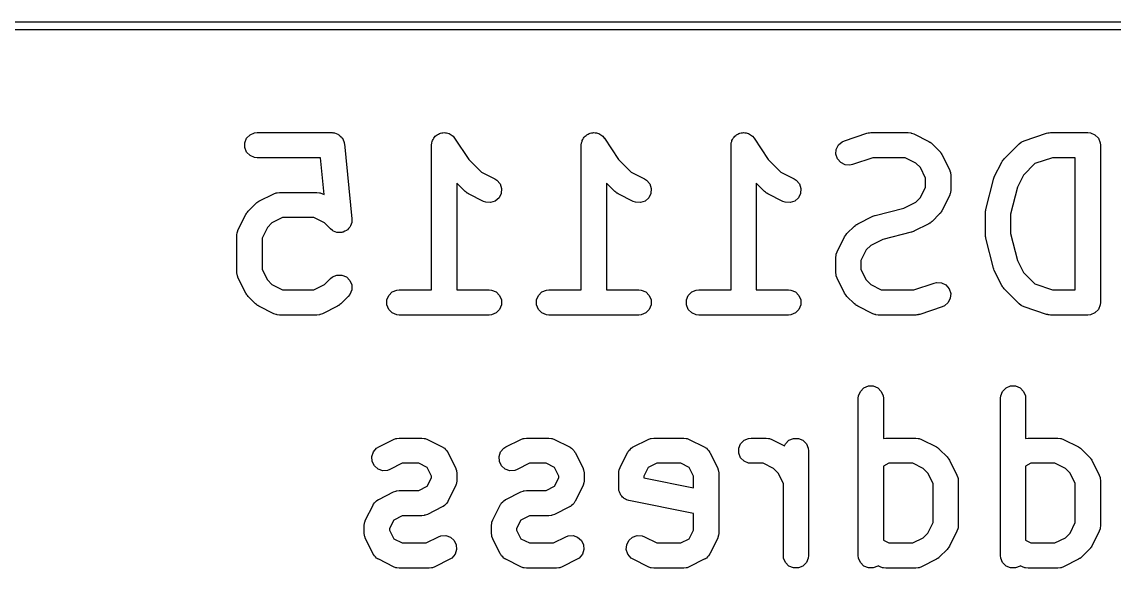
# Model space of a CAD drawing. Extents: x 89 to 178, y -115 to -57.
# Drawn here: x 118.22 to 125.17, y -60.45 to -56.97 of the extents above; entities that cross this region are included whole.
import ezdxf

# ---------------------------------------------------------------- set-up
doc = ezdxf.new("R2010")
doc.units = 0
doc.layers.add('BLACK', color=7, linetype='CONTINUOUS')

msp = doc.modelspace()

# ---------------------------------------------------------------- linework, layer by layer
at = {"layer": 'BLACK', "linetype": 'CONTINUOUS'}
for p, q in [((97.5, -56.975), (169.5, -56.975)), ((169.47582, -57.025), (97.524182, -57.025)), ((119.635321, -57.743748), (119.647266, -57.714909)), ((119.635321, -57.774962), (119.635321, -57.743748)), ((119.647266, -57.714909), (119.669338, -57.692837)), ((119.669338, -57.692837), (119.698177, -57.680892)), ((119.698177, -57.680892), (119.713784, -57.679355)), ((119.713784, -57.679355), (120.189974, -57.679355)), ((120.189974, -57.679355), (120.195743, -57.679923)), ((120.195743, -57.679923), (120.197696, -57.679728)), ((120.197696, -57.679728), (120.199602, -57.680303)), ((120.199602, -57.680303), (120.205581, -57.680892)), ((120.205581, -57.680892), (120.216384, -57.685366)), ((120.216384, -57.685366), (120.227581, -57.688745)), ((120.227581, -57.688745), (120.230698, -57.691295)), ((120.230698, -57.691295), (120.23442, -57.692837)), ((120.23442, -57.692837), (120.24269, -57.701107)), ((120.24269, -57.701107), (120.251739, -57.708511)), ((120.251739, -57.708511), (120.253642, -57.712059)), ((120.253642, -57.712059), (120.256492, -57.714909)), ((120.256492, -57.714909), (120.260967, -57.725713)), ((120.260967, -57.725713), (120.266495, -57.736018)), ((120.266495, -57.736018), (120.267676, -57.741911)), ((120.267676, -57.741911), (120.268437, -57.743748)), ((120.268437, -57.743748), (120.268437, -57.745707)), ((120.268437, -57.745707), (120.269577, -57.751395)), ((120.824277, -57.759179), (120.825797, -57.743748)), ((120.825797, -57.743748), (120.828826, -57.736432)), ((120.828826, -57.736432), (120.830381, -57.728663)), ((120.830381, -57.728663), (120.834742, -57.72215)), ((120.834742, -57.72215), (120.837742, -57.714909)), ((120.837742, -57.714909), (120.843344, -57.709306)), ((120.843344, -57.709306), (120.847751, -57.702727)), ((120.847751, -57.702727), (120.85427, -57.698381)), ((120.85427, -57.698381), (120.859814, -57.692837)), ((120.859814, -57.692837), (120.867133, -57.689805)), ((120.867133, -57.689805), (120.873722, -57.685413)), ((120.873722, -57.685413), (120.88141, -57.683891)), ((120.88141, -57.683891), (120.888653, -57.680892)), ((120.888653, -57.680892), (120.896571, -57.680892)), ((120.896571, -57.680892), (120.904344, -57.679354)), ((120.904344, -57.679354), (120.912033, -57.680892)), ((120.912033, -57.680892), (120.919867, -57.680892)), ((120.919867, -57.680892), (120.927182, -57.683921)), ((120.927182, -57.683921), (120.934952, -57.685476)), ((120.934952, -57.685476), (120.941464, -57.689837)), ((120.941464, -57.689837), (120.948706, -57.692837)), ((120.948706, -57.692837), (120.954308, -57.698439)), ((120.954308, -57.698439), (120.960888, -57.702846)), ((120.960888, -57.702846), (120.970715, -57.714846)), ((120.970715, -57.714846), (120.970778, -57.714909)), ((120.970778, -57.714909), (120.970789, -57.714936)), ((120.970789, -57.714936), (120.970824, -57.714979)), ((120.970824, -57.714979), (121.061666, -57.851242)), ((121.776658, -57.759179), (121.778178, -57.743748)), ((121.778178, -57.743748), (121.781207, -57.736432)), ((121.781207, -57.736432), (121.782762, -57.728663)), ((121.782762, -57.728663), (121.787123, -57.72215)), ((121.787123, -57.72215), (121.790123, -57.714909)), ((121.790123, -57.714909), (121.795725, -57.709306)), ((121.795725, -57.709306), (121.800132, -57.702727)), ((121.800132, -57.702727), (121.806651, -57.698381)), ((121.806651, -57.698381), (121.812195, -57.692837)), ((121.812195, -57.692837), (121.819514, -57.689805)), ((121.819514, -57.689805), (121.826103, -57.685413)), ((121.826103, -57.685413), (121.833791, -57.683891)), ((121.833791, -57.683891), (121.841034, -57.680892)), ((121.841034, -57.680892), (121.848952, -57.680892)), ((121.848952, -57.680892), (121.856725, -57.679354)), ((121.856725, -57.679354), (121.864414, -57.680892)), ((121.864414, -57.680892), (121.872248, -57.680892)), ((121.872248, -57.680892), (121.879563, -57.683921)), ((121.879563, -57.683921), (121.887333, -57.685476)), ((121.887333, -57.685476), (121.893845, -57.689837)), ((121.893845, -57.689837), (121.901087, -57.692837)), ((121.901087, -57.692837), (121.906689, -57.698439)), ((121.906689, -57.698439), (121.913269, -57.702846)), ((121.913269, -57.702846), (121.923096, -57.714846)), ((121.923096, -57.714846), (121.923159, -57.714909)), ((121.923159, -57.714909), (121.92317, -57.714936)), ((121.92317, -57.714936), (121.923205, -57.714979)), ((121.923205, -57.714979), (122.014047, -57.851242)), ((122.729039, -57.759179), (122.730559, -57.743748)), ((122.730559, -57.743748), (122.733588, -57.736432)), ((122.733588, -57.736432), (122.735143, -57.728663)), ((122.735143, -57.728663), (122.739504, -57.72215)), ((122.739504, -57.72215), (122.742504, -57.714909)), ((122.742504, -57.714909), (122.748106, -57.709306)), ((122.748106, -57.709306), (122.752513, -57.702727)), ((122.752513, -57.702727), (122.759032, -57.698381)), ((122.759032, -57.698381), (122.764576, -57.692837)), ((122.764576, -57.692837), (122.771895, -57.689805)), ((122.771895, -57.689805), (122.778484, -57.685413)), ((122.778484, -57.685413), (122.786172, -57.683891)), ((122.786172, -57.683891), (122.793415, -57.680892)), ((122.793415, -57.680892), (122.801333, -57.680892)), ((122.801333, -57.680892), (122.809106, -57.679354)), ((122.809106, -57.679354), (122.816795, -57.680892)), ((122.816795, -57.680892), (122.824629, -57.680892)), ((122.824629, -57.680892), (122.831944, -57.683921)), ((122.831944, -57.683921), (122.839714, -57.685476)), ((122.839714, -57.685476), (122.846226, -57.689837)), ((122.846226, -57.689837), (122.853468, -57.692837)), ((122.853468, -57.692837), (122.85907, -57.698439)), ((122.85907, -57.698439), (122.86565, -57.702846)), ((122.86565, -57.702846), (122.875477, -57.714846)), ((122.875477, -57.714846), (122.87554, -57.714909)), ((122.87554, -57.714909), (122.875551, -57.714936)), ((122.875551, -57.714936), (122.875586, -57.714979)), ((122.875586, -57.714979), (122.966428, -57.851242)), ((123.412489, -57.757925), (123.436071, -57.737473)), ((123.436071, -57.737473), (123.450391, -57.731079)), ((123.450391, -57.731079), (123.593247, -57.68346)), ((123.593247, -57.68346), (123.600989, -57.681699)), ((123.600989, -57.681699), (123.602939, -57.680892)), ((123.602939, -57.680892), (123.605765, -57.680613)), ((123.605765, -57.680613), (123.608539, -57.679983)), ((123.608539, -57.679983), (123.610647, -57.680132)), ((123.610647, -57.680132), (123.618546, -57.679355)), ((123.618546, -57.679355), (123.856641, -57.679355)), ((123.856641, -57.679355), (123.872248, -57.680892)), ((123.872248, -57.680892), (123.874904, -57.681992)), ((123.874904, -57.681992), (123.877771, -57.682196)), ((123.877771, -57.682196), (123.892418, -57.687801)), ((123.892418, -57.687801), (123.987656, -57.73542)), ((123.987656, -57.73542), (123.99437, -57.739646)), ((123.99437, -57.739646), (123.996325, -57.740456)), ((123.996325, -57.740456), (123.998524, -57.742261)), ((123.998524, -57.742261), (124.000928, -57.743774)), ((124.000928, -57.743774), (124.00231, -57.745368)), ((124.00231, -57.745368), (124.008448, -57.750405)), ((124.561978, -57.750405), (124.5741, -57.740456)), ((124.5741, -57.740456), (124.576757, -57.739355)), ((124.576757, -57.739355), (124.578928, -57.737473)), ((124.578928, -57.737473), (124.593248, -57.731079)), ((124.593248, -57.731079), (124.736104, -57.68346)), ((124.736104, -57.68346), (124.743846, -57.681699)), ((124.743846, -57.681699), (124.745796, -57.680892)), ((124.745796, -57.680892), (124.748622, -57.680613)), ((124.748622, -57.680613), (124.751396, -57.679983)), ((124.751396, -57.679983), (124.753504, -57.680132)), ((124.753504, -57.680132), (124.761403, -57.679355)), ((124.761403, -57.679355), (124.999498, -57.679355)), ((124.999498, -57.679355), (125.015105, -57.680892)), ((125.015105, -57.680892), (125.043944, -57.692837)), ((125.043944, -57.692837), (125.066016, -57.714909)), ((125.066016, -57.714909), (125.077961, -57.743748)), ((125.077961, -57.743748), (125.079498, -57.759355)), ((119.647266, -57.803801), (119.635321, -57.774962)), ((119.669338, -57.825873), (119.647266, -57.803801)), ((120.269577, -57.751395), (120.317196, -58.227585)), ((120.824259, -57.759271), (120.824277, -57.759179)), ((120.824265, -57.759302), (120.824259, -57.759271)), ((120.82426, -57.759355), (120.824265, -57.759302)), ((120.82426, -58.679355), (120.82426, -57.759355)), ((121.77664, -57.759271), (121.776658, -57.759179)), ((121.776646, -57.759302), (121.77664, -57.759271)), ((121.776641, -57.759355), (121.776646, -57.759302)), ((121.776641, -58.679355), (121.776641, -57.759355)), ((122.729021, -57.759271), (122.729039, -57.759179)), ((122.729027, -57.759302), (122.729021, -57.759271)), ((122.729022, -57.759355), (122.729027, -57.759302)), ((122.729022, -58.679355), (122.729022, -57.759355)), ((123.396317, -57.81698), (123.398529, -57.785844)), ((123.398529, -57.785844), (123.412489, -57.757925)), ((124.008448, -57.750405), (124.056066, -57.798024)), ((124.056066, -57.798024), (124.0611, -57.804158)), ((124.0611, -57.804158), (124.062698, -57.805544)), ((124.062698, -57.805544), (124.064213, -57.807952)), ((124.064213, -57.807952), (124.066015, -57.810147)), ((124.066015, -57.810147), (124.066822, -57.812097)), ((124.066822, -57.812097), (124.071052, -57.818816)), ((124.466739, -57.845643), (124.561978, -57.750405)), ((125.079498, -57.759355), (125.079498, -58.759355)), ((119.698177, -57.837818), (119.669338, -57.825873)), ((119.713784, -57.839355), (119.698177, -57.837818)), ((120.117575, -57.839355), (119.713784, -57.839355)), ((120.141041, -58.074017), (120.117575, -57.839355)), ((121.061666, -57.851242), (121.142125, -57.931702)), ((122.014047, -57.851242), (122.094506, -57.931702)), ((122.966428, -57.851242), (123.046887, -57.931702)), ((123.406188, -57.846592), (123.396317, -57.81698)), ((123.42664, -57.870174), (123.406188, -57.846592)), ((123.454559, -57.884134), (123.42664, -57.870174)), ((123.485695, -57.886346), (123.454559, -57.884134)), ((123.500987, -57.882869), (123.485695, -57.886346)), ((123.631529, -57.839355), (123.500987, -57.882869)), ((123.837756, -57.839355), (123.631529, -57.839355)), ((123.904488, -57.872721), (123.837756, -57.839355)), ((123.93375, -57.901982), (123.904488, -57.872721)), ((124.071052, -57.818816), (124.118671, -57.914054)), ((124.404135, -57.961673), (124.451754, -57.866435)), ((124.451754, -57.866435), (124.45598, -57.85972)), ((124.45598, -57.85972), (124.45679, -57.857766)), ((124.45679, -57.857766), (124.458595, -57.855566)), ((124.458595, -57.855566), (124.460108, -57.853163)), ((124.460108, -57.853163), (124.461702, -57.85178)), ((124.461702, -57.85178), (124.466739, -57.845643)), ((124.66176, -57.876896), (124.589055, -57.949602)), ((124.774386, -57.839355), (124.66176, -57.876896)), ((124.919498, -57.839355), (124.774386, -57.839355)), ((124.919498, -58.679355), (124.919498, -57.839355)), ((121.142125, -57.931702), (121.225751, -57.973515)), ((122.094506, -57.931702), (122.178132, -57.973515)), ((123.046887, -57.931702), (123.130513, -57.973515)), ((123.967117, -57.968716), (123.93375, -57.901982)), ((124.118671, -57.914054), (124.124276, -57.9287)), ((124.124276, -57.9287), (124.124479, -57.931567)), ((124.124479, -57.931567), (124.12558, -57.934224)), ((124.12558, -57.934224), (124.127117, -57.949831)), ((124.127117, -57.949831), (124.127117, -58.045069)), ((124.589055, -57.949602), (124.55117, -58.025373)), ((121.038168, -58.054019), (120.98426, -58.000111)), ((120.98426, -58.000111), (120.98426, -58.679355)), ((121.225751, -57.973515), (121.239023, -57.981869)), ((121.239023, -57.981869), (121.259475, -58.00545)), ((121.259475, -58.00545), (121.269346, -58.035063)), ((121.990549, -58.054019), (121.936641, -58.000111)), ((121.936641, -58.000111), (121.936641, -58.679355)), ((122.178132, -57.973515), (122.191404, -57.981869)), ((122.191404, -57.981869), (122.211856, -58.00545)), ((122.211856, -58.00545), (122.221727, -58.035063)), ((122.94293, -58.054019), (122.889022, -58.000111)), ((122.889022, -58.000111), (122.889022, -58.679355)), ((123.130513, -57.973515), (123.143785, -57.981869)), ((123.143785, -57.981869), (123.164237, -58.00545)), ((123.164237, -58.00545), (123.174108, -58.035063)), ((123.967117, -58.026184), (123.967117, -57.968716)), ((124.350459, -58.168523), (124.398078, -57.978047)), ((124.398078, -57.978047), (124.398489, -57.976896)), ((124.398489, -57.976896), (124.39853, -57.97632)), ((124.39853, -57.97632), (124.401014, -57.969827)), ((124.401014, -57.969827), (124.403354, -57.963279)), ((124.403354, -57.963279), (124.403698, -57.962814)), ((124.403698, -57.962814), (124.404135, -57.961673)), ((119.725626, -58.116372), (119.820864, -58.068753)), ((119.820864, -58.068753), (119.83551, -58.063148)), ((119.83551, -58.063148), (119.838377, -58.062944)), ((119.838377, -58.062944), (119.841034, -58.061844)), ((119.841034, -58.061844), (119.856641, -58.060307)), ((119.856641, -58.060307), (120.094736, -58.060307)), ((120.094736, -58.060307), (120.110343, -58.061844)), ((120.110343, -58.061844), (120.112999, -58.062944)), ((120.112999, -58.062944), (120.115866, -58.063148)), ((120.115866, -58.063148), (120.130513, -58.068753)), ((120.130513, -58.068753), (120.141041, -58.074017)), ((121.044302, -58.059054), (121.038168, -58.054019)), ((121.045687, -58.06065), (121.044302, -58.059054)), ((121.04809, -58.062163), (121.045687, -58.06065)), ((121.05029, -58.063968), (121.04809, -58.062163)), ((121.052244, -58.064777), (121.05029, -58.063968)), ((121.058959, -58.069004), (121.052244, -58.064777)), ((121.154197, -58.116623), (121.058959, -58.069004)), ((121.267133, -58.066199), (121.253173, -58.094118)), ((121.269346, -58.035063), (121.267133, -58.066199)), ((121.996683, -58.059054), (121.990549, -58.054019)), ((121.998068, -58.06065), (121.996683, -58.059054)), ((122.000471, -58.062163), (121.998068, -58.06065)), ((122.002671, -58.063968), (122.000471, -58.062163)), ((122.004625, -58.064777), (122.002671, -58.063968)), ((122.01134, -58.069004), (122.004625, -58.064777)), ((122.106578, -58.116623), (122.01134, -58.069004)), ((122.219514, -58.066199), (122.205554, -58.094118)), ((122.221727, -58.035063), (122.219514, -58.066199)), ((122.949064, -58.059054), (122.94293, -58.054019)), ((122.950449, -58.06065), (122.949064, -58.059054)), ((122.952852, -58.062163), (122.950449, -58.06065)), ((122.955052, -58.063968), (122.952852, -58.062163)), ((122.957006, -58.064777), (122.955052, -58.063968)), ((122.963721, -58.069004), (122.957006, -58.064777)), ((123.058959, -58.116623), (122.963721, -58.069004)), ((123.171895, -58.066199), (123.157935, -58.094118)), ((123.174108, -58.035063), (123.171895, -58.066199)), ((123.904488, -58.122178), (123.93375, -58.092917)), ((123.93375, -58.092917), (123.967117, -58.026184)), ((124.118671, -58.080846), (124.071052, -58.176084)), ((124.124276, -58.0662), (124.118671, -58.080846)), ((124.124479, -58.063332), (124.124276, -58.0662)), ((124.12558, -58.060676), (124.124479, -58.063332)), ((124.127117, -58.045069), (124.12558, -58.060676)), ((124.55117, -58.025373), (124.50807, -58.197773)), ((119.657215, -58.178976), (119.704834, -58.131358)), ((119.704834, -58.131358), (119.710968, -58.126323)), ((119.710968, -58.126323), (119.712354, -58.124726)), ((119.712354, -58.124726), (119.714762, -58.12321)), ((119.714762, -58.12321), (119.716957, -58.121409)), ((119.716957, -58.121409), (119.718907, -58.120601)), ((119.718907, -58.120601), (119.725626, -58.116372)), ((121.168843, -58.122228), (121.154197, -58.116623)), ((121.19998, -58.124441), (121.168843, -58.122228)), ((121.229592, -58.11457), (121.19998, -58.124441)), ((121.253173, -58.094118), (121.229592, -58.11457)), ((122.121224, -58.122228), (122.106578, -58.116623)), ((122.152361, -58.124441), (122.121224, -58.122228)), ((122.181973, -58.11457), (122.152361, -58.124441)), ((122.205554, -58.094118), (122.181973, -58.11457)), ((123.073605, -58.122228), (123.058959, -58.116623)), ((123.104742, -58.124441), (123.073605, -58.122228)), ((123.134354, -58.11457), (123.104742, -58.124441)), ((123.157935, -58.094118), (123.134354, -58.11457)), ((123.646762, -58.205553), (123.828718, -58.160064)), ((123.828718, -58.160064), (123.904488, -58.122178)), ((119.594611, -58.295006), (119.64223, -58.199768)), ((119.64223, -58.199768), (119.646456, -58.193053)), ((119.646456, -58.193053), (119.647266, -58.191099)), ((119.647266, -58.191099), (119.649071, -58.188899)), ((119.649071, -58.188899), (119.650584, -58.186496)), ((119.650584, -58.186496), (119.652178, -58.185113)), ((119.652178, -58.185113), (119.657215, -58.178976)), ((119.875526, -58.220307), (119.808792, -58.253673)), ((120.075851, -58.220307), (119.875526, -58.220307)), ((120.142583, -58.253673), (120.075851, -58.220307)), ((120.317196, -58.227585), (120.31722, -58.243267)), ((123.53515, -58.259229), (123.630388, -58.21161)), ((123.630388, -58.21161), (123.631529, -58.211173)), ((123.631529, -58.211173), (123.631994, -58.210829)), ((123.631994, -58.210829), (123.638534, -58.208492)), ((123.638534, -58.208492), (123.645034, -58.206005)), ((123.645034, -58.206005), (123.645611, -58.205963)), ((123.645611, -58.205963), (123.646762, -58.205553)), ((124.056066, -58.196876), (124.008448, -58.244495)), ((124.0611, -58.190741), (124.056066, -58.196876)), ((124.062698, -58.189356), (124.0611, -58.190741)), ((124.064213, -58.186947), (124.062698, -58.189356)), ((124.066015, -58.184753), (124.064213, -58.186947)), ((124.066822, -58.182802), (124.066015, -58.184753)), ((124.071052, -58.176084), (124.066822, -58.182802)), ((124.34807, -58.187926), (124.348337, -58.185205)), ((124.34807, -58.330783), (124.34807, -58.187926)), ((124.348164, -58.184037), (124.349028, -58.178192)), ((124.348337, -58.185205), (124.348164, -58.184037)), ((124.349028, -58.178192), (124.349607, -58.172319)), ((124.349607, -58.172319), (124.350058, -58.171228)), ((124.350058, -58.171228), (124.350459, -58.168523)), ((124.50807, -58.197773), (124.50807, -58.320936)), ((119.589006, -58.309653), (119.594611, -58.295006)), ((119.779531, -58.282935), (119.746165, -58.349668)), ((119.808792, -58.253673), (119.779531, -58.282935)), ((120.181024, -58.292113), (120.142583, -58.253673)), ((120.193147, -58.302062), (120.181024, -58.292113)), ((120.196866, -58.303602), (120.193147, -58.302062)), ((120.282039, -58.302062), (120.271239, -58.306535)), ((120.284886, -58.299214), (120.282039, -58.302062)), ((120.288437, -58.29731), (120.284886, -58.299214)), ((120.295844, -58.288256), (120.288437, -58.29731)), ((120.30411, -58.279991), (120.295844, -58.288256)), ((120.30565, -58.276271), (120.30411, -58.279991)), ((120.308203, -58.273152), (120.30565, -58.276271)), ((120.311582, -58.261952), (120.308203, -58.273152)), ((120.316056, -58.251152), (120.311582, -58.261952)), ((120.31722, -58.243267), (120.316056, -58.247124)), ((120.316056, -58.247124), (120.316056, -58.251152)), ((123.466739, -58.321833), (123.514358, -58.274215)), ((123.514358, -58.274215), (123.520492, -58.26918)), ((123.520492, -58.26918), (123.521878, -58.267583)), ((123.521878, -58.267583), (123.524286, -58.266067)), ((123.524286, -58.266067), (123.526481, -58.264266)), ((123.526481, -58.264266), (123.528431, -58.263458)), ((123.528431, -58.263458), (123.53515, -58.259229)), ((123.987656, -58.25948), (123.892418, -58.307099)), ((123.99437, -58.255253), (123.987656, -58.25948)), ((123.996325, -58.254444), (123.99437, -58.255253)), ((123.998524, -58.252638), (123.996325, -58.254444)), ((124.000928, -58.251126), (123.998524, -58.252638)), ((124.00231, -58.249531), (124.000928, -58.251126)), ((124.008448, -58.244495), (124.00231, -58.249531)), ((119.586165, -58.330783), (119.587702, -58.315176)), ((119.586165, -58.568878), (119.586165, -58.330783)), ((119.587702, -58.315176), (119.588802, -58.312519)), ((119.588802, -58.312519), (119.589006, -58.309653)), ((119.746165, -58.349668), (119.746165, -58.549993)), ((120.199986, -58.306155), (120.196866, -58.303602)), ((120.211183, -58.309533), (120.199986, -58.306155)), ((120.221985, -58.314008), (120.211183, -58.309533)), ((120.226013, -58.314008), (120.221985, -58.314008)), ((120.229871, -58.315172), (120.226013, -58.314008)), ((120.241511, -58.314008), (120.229871, -58.315172)), ((120.2532, -58.314008), (120.241511, -58.314008)), ((120.25692, -58.312466), (120.2532, -58.314008)), ((120.26093, -58.312066), (120.25692, -58.312466)), ((120.271239, -58.306535), (120.26093, -58.312066)), ((123.404135, -58.437863), (123.451754, -58.342625)), ((123.451754, -58.342625), (123.45598, -58.33591)), ((123.45598, -58.33591), (123.45679, -58.333956)), ((123.45679, -58.333956), (123.458595, -58.331756)), ((123.458595, -58.331756), (123.460108, -58.329353)), ((123.460108, -58.329353), (123.461702, -58.32797)), ((123.461702, -58.32797), (123.466739, -58.321833)), ((123.694088, -58.358645), (123.618316, -58.39653)), ((123.876044, -58.313156), (123.694088, -58.358645)), ((123.877194, -58.312744), (123.876044, -58.313156)), ((123.877771, -58.312704), (123.877194, -58.312744)), ((123.884263, -58.310219), (123.877771, -58.312704)), ((123.890812, -58.30788), (123.884263, -58.310219)), ((123.891276, -58.307535), (123.890812, -58.30788)), ((123.892418, -58.307099), (123.891276, -58.307535)), ((124.348337, -58.333503), (124.34807, -58.330783)), ((124.348164, -58.334672), (124.348337, -58.333503)), ((124.349028, -58.340516), (124.348164, -58.334672)), ((124.349607, -58.34639), (124.349028, -58.340516)), ((124.350058, -58.34748), (124.349607, -58.34639)), ((124.350459, -58.350186), (124.350058, -58.34748)), ((124.398078, -58.540662), (124.350459, -58.350186)), ((124.50807, -58.320936), (124.55117, -58.493336)), ((123.39853, -58.45251), (123.404135, -58.437863)), ((123.589055, -58.425792), (123.555689, -58.492525)), ((123.618316, -58.39653), (123.589055, -58.425792)), ((123.395689, -58.47364), (123.397226, -58.458033)), ((123.395689, -58.568878), (123.395689, -58.47364)), ((123.397226, -58.458033), (123.398326, -58.455376)), ((123.398326, -58.455376), (123.39853, -58.45251)), ((123.555689, -58.492525), (123.555689, -58.549993)), ((124.55117, -58.493336), (124.589056, -58.569108)), ((119.587702, -58.584485), (119.586165, -58.568878)), ((119.746165, -58.549993), (119.779532, -58.616727)), ((123.397226, -58.584485), (123.395689, -58.568878)), ((123.555689, -58.549993), (123.589056, -58.616727)), ((124.398489, -58.541812), (124.398078, -58.540662)), ((124.39853, -58.542389), (124.398489, -58.541812)), ((124.401014, -58.548881), (124.39853, -58.542389)), ((124.403354, -58.55543), (124.401014, -58.548881)), ((124.403698, -58.555894), (124.403354, -58.55543)), ((124.404135, -58.557036), (124.403698, -58.555894)), ((124.451754, -58.652274), (124.404135, -58.557036)), ((124.589056, -58.569108), (124.66176, -58.641813)), ((119.588802, -58.587141), (119.587702, -58.584485)), ((119.589006, -58.590008), (119.588802, -58.587141)), ((119.594611, -58.604655), (119.589006, -58.590008)), ((119.64223, -58.699893), (119.594611, -58.604655)), ((119.779532, -58.616727), (119.808792, -58.645988)), ((119.808792, -58.645988), (119.875526, -58.679355)), ((120.075851, -58.679355), (120.142584, -58.645988)), ((120.142584, -58.645988), (120.181024, -58.607548)), ((120.181024, -58.607548), (120.193146, -58.597599)), ((120.193146, -58.597599), (120.221985, -58.585653)), ((120.221985, -58.585653), (120.253199, -58.585653)), ((120.253199, -58.585653), (120.282038, -58.597598)), ((120.282038, -58.597598), (120.30411, -58.619669)), ((120.30411, -58.619669), (120.316056, -58.648508)), ((120.316056, -58.648508), (120.316056, -58.679723)), ((123.398326, -58.587141), (123.397226, -58.584485)), ((123.39853, -58.590008), (123.398326, -58.587141)), ((123.404135, -58.604655), (123.39853, -58.590008)), ((123.451754, -58.699893), (123.404135, -58.604655)), ((123.589056, -58.616727), (123.618316, -58.645988)), ((123.618316, -58.645988), (123.68505, -58.679355)), ((123.891277, -58.679355), (124.021818, -58.635841)), ((124.021818, -58.635841), (124.03711, -58.632364)), ((124.03711, -58.632364), (124.068247, -58.634577)), ((124.068247, -58.634577), (124.096166, -58.648536)), ((124.096166, -58.648536), (124.116618, -58.672118)), ((124.66176, -58.641813), (124.774386, -58.679355)), ((119.646457, -58.706609), (119.64223, -58.699893)), ((119.647266, -58.708561), (119.646457, -58.706609)), ((119.649068, -58.710757), (119.647266, -58.708561)), ((119.650584, -58.713165), (119.649068, -58.710757)), ((119.652181, -58.71455), (119.650584, -58.713165)), ((119.657215, -58.720684), (119.652181, -58.71455)), ((119.875526, -58.679355), (120.075851, -58.679355)), ((120.304111, -58.708561), (120.294162, -58.720684)), ((120.316056, -58.679723), (120.304111, -58.708561)), ((120.540083, -58.743748), (120.552028, -58.714909)), ((120.552028, -58.714909), (120.5741, -58.692837)), ((120.5741, -58.692837), (120.602939, -58.680892)), ((120.602939, -58.680892), (120.618546, -58.679355)), ((120.618546, -58.679355), (120.82426, -58.679355)), ((120.98426, -58.679355), (121.189974, -58.679355)), ((121.189974, -58.679355), (121.205581, -58.680892)), ((121.205581, -58.680892), (121.23442, -58.692837)), ((121.23442, -58.692837), (121.256492, -58.714909)), ((121.256492, -58.714909), (121.268437, -58.743748)), ((121.492464, -58.743748), (121.504409, -58.714909)), ((121.504409, -58.714909), (121.526481, -58.692837)), ((121.526481, -58.692837), (121.55532, -58.680892)), ((121.55532, -58.680892), (121.570927, -58.679355)), ((121.570927, -58.679355), (121.776641, -58.679355)), ((121.936641, -58.679355), (122.142355, -58.679355)), ((122.142355, -58.679355), (122.157962, -58.680892)), ((122.157962, -58.680892), (122.186801, -58.692837)), ((122.186801, -58.692837), (122.208873, -58.714909)), ((122.208873, -58.714909), (122.220818, -58.743748)), ((122.444845, -58.743748), (122.45679, -58.714909)), ((122.45679, -58.714909), (122.478862, -58.692837)), ((122.478862, -58.692837), (122.507701, -58.680892)), ((122.507701, -58.680892), (122.523308, -58.679355)), ((122.523308, -58.679355), (122.729022, -58.679355)), ((122.889022, -58.679355), (123.094736, -58.679355)), ((123.094736, -58.679355), (123.110343, -58.680892)), ((123.110343, -58.680892), (123.139182, -58.692837)), ((123.139182, -58.692837), (123.161254, -58.714909)), ((123.161254, -58.714909), (123.173199, -58.743748)), ((123.455981, -58.706609), (123.451754, -58.699893)), ((123.45679, -58.708561), (123.455981, -58.706609)), ((123.458592, -58.710757), (123.45679, -58.708561)), ((123.460108, -58.713165), (123.458592, -58.710757)), ((123.461705, -58.71455), (123.460108, -58.713165)), ((123.466739, -58.720684), (123.461705, -58.71455)), ((123.68505, -58.679355), (123.891277, -58.679355)), ((124.116618, -58.672118), (124.126488, -58.70173)), ((124.126488, -58.70173), (124.124276, -58.732866)), ((124.45598, -58.658988), (124.451754, -58.652274)), ((124.45679, -58.660943), (124.45598, -58.658988)), ((124.458594, -58.663142), (124.45679, -58.660943)), ((124.460108, -58.665546), (124.458594, -58.663142)), ((124.461703, -58.66693), (124.460108, -58.665546)), ((124.466739, -58.673065), (124.461703, -58.66693)), ((124.561977, -58.768305), (124.466739, -58.673065)), ((124.774386, -58.679355), (124.919498, -58.679355)), ((119.704834, -58.768304), (119.657215, -58.720684)), ((119.710969, -58.773339), (119.704834, -58.768304)), ((119.712354, -58.774936), (119.710969, -58.773339)), ((119.714758, -58.776449), (119.712354, -58.774936)), ((119.716956, -58.778253), (119.714758, -58.776449)), ((119.718908, -58.779061), (119.716956, -58.778253)), ((119.725626, -58.78329), (119.718908, -58.779061)), ((119.820864, -58.830909), (119.725626, -58.78329)), ((120.225751, -58.78329), (120.130513, -58.830909)), ((120.232468, -58.779061), (120.225751, -58.78329)), ((120.234421, -58.778253), (120.232468, -58.779061)), ((120.236618, -58.776449), (120.234421, -58.778253)), ((120.239023, -58.774936), (120.236618, -58.776449)), ((120.240407, -58.773339), (120.239023, -58.774936)), ((120.246543, -58.768304), (120.240407, -58.773339)), ((120.294162, -58.720684), (120.246543, -58.768304)), ((120.540083, -58.774962), (120.540083, -58.743748)), ((120.552028, -58.803801), (120.540083, -58.774962)), ((121.268437, -58.774962), (121.256492, -58.803801)), ((121.268437, -58.743748), (121.268437, -58.774962)), ((121.492464, -58.774962), (121.492464, -58.743748)), ((121.504409, -58.803801), (121.492464, -58.774962)), ((122.220818, -58.774962), (122.208873, -58.803801)), ((122.220818, -58.743748), (122.220818, -58.774962)), ((122.444845, -58.774962), (122.444845, -58.743748)), ((122.45679, -58.803801), (122.444845, -58.774962)), ((123.173199, -58.774962), (123.161254, -58.803801)), ((123.173199, -58.743748), (123.173199, -58.774962)), ((123.514358, -58.768304), (123.466739, -58.720684)), ((123.520493, -58.773339), (123.514358, -58.768304)), ((123.521878, -58.774936), (123.520493, -58.773339)), ((123.524282, -58.776449), (123.521878, -58.774936)), ((123.52648, -58.778253), (123.524282, -58.776449)), ((123.528432, -58.779061), (123.52648, -58.778253)), ((123.53515, -58.78329), (123.528432, -58.779061)), ((123.630388, -58.830909), (123.53515, -58.78329)), ((124.072415, -58.787631), (123.929558, -58.83525)), ((124.086735, -58.781237), (124.072415, -58.787631)), ((124.110317, -58.760786), (124.086735, -58.781237)), ((124.124276, -58.732866), (124.110317, -58.760786)), ((124.5741, -58.778254), (124.561977, -58.768305)), ((124.576758, -58.779355), (124.5741, -58.778254)), ((124.578928, -58.781237), (124.576758, -58.779355)), ((124.593248, -58.787631), (124.578928, -58.781237)), ((124.736104, -58.83525), (124.593248, -58.787631)), ((125.077961, -58.774962), (125.066016, -58.803801)), ((125.079498, -58.759355), (125.077961, -58.774962)), ((119.83551, -58.836514), (119.820864, -58.830909)), ((119.838377, -58.836717), (119.83551, -58.836514)), ((119.841034, -58.837818), (119.838377, -58.836717)), ((119.856641, -58.839355), (119.841034, -58.837818)), ((120.094736, -58.839355), (119.856641, -58.839355)), ((120.110343, -58.837818), (120.094736, -58.839355)), ((120.112999, -58.836717), (120.110343, -58.837818)), ((120.115866, -58.836514), (120.112999, -58.836717)), ((120.130513, -58.830909), (120.115866, -58.836514)), ((120.5741, -58.825873), (120.552028, -58.803801)), ((120.602939, -58.837818), (120.5741, -58.825873)), ((120.618546, -58.839355), (120.602939, -58.837818)), ((121.189974, -58.839355), (120.618546, -58.839355)), ((121.205581, -58.837818), (121.189974, -58.839355)), ((121.23442, -58.825873), (121.205581, -58.837818)), ((121.256492, -58.803801), (121.23442, -58.825873)), ((121.526481, -58.825873), (121.504409, -58.803801)), ((121.55532, -58.837818), (121.526481, -58.825873)), ((121.570927, -58.839355), (121.55532, -58.837818)), ((122.142355, -58.839355), (121.570927, -58.839355)), ((122.157962, -58.837818), (122.142355, -58.839355)), ((122.186801, -58.825873), (122.157962, -58.837818)), ((122.208873, -58.803801), (122.186801, -58.825873)), ((122.478862, -58.825873), (122.45679, -58.803801)), ((122.507701, -58.837818), (122.478862, -58.825873)), ((122.523308, -58.839355), (122.507701, -58.837818)), ((123.094736, -58.839355), (122.523308, -58.839355)), ((123.110343, -58.837818), (123.094736, -58.839355)), ((123.139182, -58.825873), (123.110343, -58.837818)), ((123.161254, -58.803801), (123.139182, -58.825873)), ((123.645034, -58.836514), (123.630388, -58.830909)), ((123.647901, -58.836717), (123.645034, -58.836514)), ((123.650558, -58.837818), (123.647901, -58.836717)), ((123.666165, -58.839355), (123.650558, -58.837818)), ((123.90426, -58.839355), (123.666165, -58.839355)), ((123.912157, -58.838577), (123.90426, -58.839355)), ((123.914266, -58.838727), (123.912157, -58.838577)), ((123.917038, -58.838096), (123.914266, -58.838727)), ((123.919867, -58.837818), (123.917038, -58.838096)), ((123.921818, -58.837009), (123.919867, -58.837818)), ((123.929558, -58.83525), (123.921818, -58.837009)), ((124.743846, -58.83701), (124.736104, -58.83525)), ((124.745796, -58.837818), (124.743846, -58.83701)), ((124.748622, -58.838096), (124.745796, -58.837818)), ((124.751396, -58.838727), (124.748622, -58.838096)), ((124.753504, -58.838577), (124.751396, -58.838727)), ((124.761403, -58.839355), (124.753504, -58.838577)), ((124.999498, -58.839355), (124.761403, -58.839355)), ((125.015105, -58.837818), (124.999498, -58.839355)), ((125.043944, -58.825873), (125.015105, -58.837818)), ((125.066016, -58.803801), (125.043944, -58.825873)), ((123.540083, -59.353692), (123.552028, -59.324853)), ((123.552028, -59.324853), (123.5741, -59.302781)), ((123.5741, -59.302781), (123.602939, -59.290836)), ((123.602939, -59.290836), (123.634153, -59.290836)), ((123.634153, -59.290836), (123.662992, -59.302781)), ((123.662992, -59.302781), (123.685064, -59.324853)), ((123.685064, -59.324853), (123.697009, -59.353692)), ((124.444845, -59.353692), (124.45679, -59.324853)), ((124.45679, -59.324853), (124.478862, -59.302781)), ((124.478862, -59.302781), (124.507701, -59.290836)), ((124.507701, -59.290836), (124.538915, -59.290836)), ((124.538915, -59.290836), (124.567754, -59.302781)), ((124.567754, -59.302781), (124.589826, -59.324853)), ((124.589826, -59.324853), (124.601771, -59.353692)), ((123.538546, -59.369299), (123.540083, -59.353692)), ((123.538546, -60.369299), (123.538546, -59.369299)), ((123.697009, -59.353692), (123.698546, -59.369299)), ((123.698546, -59.369299), (123.698546, -59.624132)), ((124.443308, -59.369299), (124.444845, -59.353692)), ((124.443308, -60.369299), (124.443308, -59.369299)), ((124.601771, -59.353692), (124.603308, -59.369299)), ((124.603308, -59.369299), (124.603308, -59.624132)), ((120.453806, -59.710632), (120.474258, -59.687051)), ((120.474258, -59.687051), (120.48753, -59.678697)), ((120.48753, -59.678697), (120.582768, -59.631078)), ((120.582768, -59.631078), (120.597414, -59.625473)), ((120.597414, -59.625473), (120.600281, -59.625269)), ((120.600281, -59.625269), (120.602938, -59.624169)), ((120.602938, -59.624169), (120.618545, -59.622632)), ((120.618545, -59.622632), (120.761402, -59.622632)), ((120.761402, -59.622632), (120.777009, -59.624169)), ((120.777009, -59.624169), (120.779665, -59.625269)), ((120.779665, -59.625269), (120.782532, -59.625473)), ((120.782532, -59.625473), (120.797179, -59.631078)), ((120.797179, -59.631078), (120.892417, -59.678697)), ((120.892417, -59.678697), (120.895025, -59.680338)), ((120.895025, -59.680338), (120.896259, -59.68075)), ((120.896259, -59.68075), (120.897794, -59.682082)), ((120.897794, -59.682082), (120.905689, -59.687051)), ((120.905689, -59.687051), (120.912261, -59.694629)), ((121.26333, -59.710632), (121.283782, -59.687051)), ((121.283782, -59.687051), (121.297054, -59.678697)), ((121.297054, -59.678697), (121.392292, -59.631078)), ((121.392292, -59.631078), (121.406938, -59.625473)), ((121.406938, -59.625473), (121.409805, -59.625269)), ((121.409805, -59.625269), (121.412462, -59.624169)), ((121.412462, -59.624169), (121.428069, -59.622632)), ((121.428069, -59.622632), (121.570926, -59.622632)), ((121.570926, -59.622632), (121.586533, -59.624169)), ((121.586533, -59.624169), (121.589189, -59.625269)), ((121.589189, -59.625269), (121.592056, -59.625473)), ((121.592056, -59.625473), (121.606703, -59.631078)), ((121.606703, -59.631078), (121.701941, -59.678697)), ((121.701941, -59.678697), (121.704549, -59.680338)), ((121.704549, -59.680338), (121.705783, -59.68075)), ((121.705783, -59.68075), (121.707318, -59.682082)), ((121.707318, -59.682082), (121.715213, -59.687051)), ((121.715213, -59.687051), (121.721785, -59.694629)), ((122.086733, -59.694629), (122.093306, -59.687051)), ((122.093306, -59.687051), (122.1012, -59.682082)), ((122.1012, -59.682082), (122.102736, -59.68075)), ((122.102736, -59.68075), (122.103969, -59.680338)), ((122.103969, -59.680338), (122.106578, -59.678697)), ((122.106578, -59.678697), (122.201816, -59.631078)), ((122.201816, -59.631078), (122.216462, -59.625473)), ((122.216462, -59.625473), (122.219329, -59.625269)), ((122.219329, -59.625269), (122.221986, -59.624169)), ((122.221986, -59.624169), (122.237593, -59.622632)), ((122.237593, -59.622632), (122.428069, -59.622632)), ((122.428069, -59.622632), (122.443676, -59.624169)), ((122.443676, -59.624169), (122.446332, -59.625269)), ((122.446332, -59.625269), (122.449199, -59.625473)), ((122.449199, -59.625473), (122.463846, -59.631078)), ((122.463846, -59.631078), (122.559084, -59.678697)), ((122.559084, -59.678697), (122.561692, -59.680338)), ((122.561692, -59.680338), (122.562926, -59.68075)), ((122.562926, -59.68075), (122.564461, -59.682082)), ((122.564461, -59.682082), (122.572356, -59.687051)), ((122.572356, -59.687051), (122.578928, -59.694629)), ((122.778178, -59.687025), (122.790123, -59.658186)), ((122.778178, -59.718239), (122.778178, -59.687025)), ((122.790123, -59.658186), (122.812195, -59.636114)), ((122.812195, -59.636114), (122.841034, -59.624169)), ((122.841034, -59.624169), (122.856641, -59.622632)), ((122.856641, -59.622632), (122.951879, -59.622632)), ((122.951879, -59.622632), (122.967486, -59.624169)), ((122.967486, -59.624169), (122.970142, -59.625269)), ((122.970142, -59.625269), (122.973009, -59.625473)), ((122.973009, -59.625473), (122.987656, -59.631078)), ((122.987656, -59.631078), (123.070009, -59.672254)), ((123.070009, -59.672254), (123.075837, -59.658186)), ((123.075837, -59.658186), (123.097909, -59.636114)), ((123.097909, -59.636114), (123.126748, -59.624169)), ((123.126748, -59.624169), (123.157962, -59.624169)), ((123.157962, -59.624169), (123.186801, -59.636114)), ((123.186801, -59.636114), (123.208873, -59.658186)), ((123.208873, -59.658186), (123.220818, -59.687025)), ((123.220818, -59.687025), (123.222355, -59.702632)), ((123.698546, -59.624132), (123.713784, -59.622632)), ((123.713784, -59.622632), (123.90426, -59.622632)), ((123.90426, -59.622632), (123.919867, -59.624169)), ((123.919867, -59.624169), (123.922523, -59.625269)), ((123.922523, -59.625269), (123.92539, -59.625473)), ((123.92539, -59.625473), (123.940037, -59.631078)), ((123.940037, -59.631078), (124.035275, -59.678697)), ((124.035275, -59.678697), (124.041989, -59.682923)), ((124.041989, -59.682923), (124.043944, -59.683733)), ((124.043944, -59.683733), (124.046143, -59.685538)), ((124.046143, -59.685538), (124.048547, -59.687051)), ((124.048547, -59.687051), (124.049929, -59.688645)), ((124.049929, -59.688645), (124.056067, -59.693682)), ((124.603308, -59.624132), (124.618546, -59.622632)), ((124.618546, -59.622632), (124.809022, -59.622632)), ((124.809022, -59.622632), (124.824629, -59.624169)), ((124.824629, -59.624169), (124.827285, -59.625269)), ((124.827285, -59.625269), (124.830152, -59.625473)), ((124.830152, -59.625473), (124.844799, -59.631078)), ((124.844799, -59.631078), (124.940037, -59.678697)), ((124.940037, -59.678697), (124.946751, -59.682923)), ((124.946751, -59.682923), (124.948706, -59.683733)), ((124.948706, -59.683733), (124.950905, -59.685538)), ((124.950905, -59.685538), (124.953309, -59.687051)), ((124.953309, -59.687051), (124.954691, -59.688645)), ((124.954691, -59.688645), (124.960829, -59.693682)), ((120.443935, -59.740245), (120.453806, -59.710632)), ((120.446148, -59.771381), (120.443935, -59.740245)), ((120.912261, -59.694629), (120.91984, -59.701202)), ((120.91984, -59.701202), (120.924808, -59.709096)), ((120.924808, -59.709096), (120.926141, -59.710632)), ((120.926141, -59.710632), (120.926552, -59.711865)), ((120.926552, -59.711865), (120.928194, -59.714474)), ((120.928194, -59.714474), (120.975813, -59.809712)), ((121.253459, -59.740245), (121.26333, -59.710632)), ((121.255672, -59.771381), (121.253459, -59.740245)), ((121.721785, -59.694629), (121.729364, -59.701202)), ((121.729364, -59.701202), (121.734332, -59.709096)), ((121.734332, -59.709096), (121.735665, -59.710632)), ((121.735665, -59.710632), (121.736076, -59.711865)), ((121.736076, -59.711865), (121.737718, -59.714474)), ((121.737718, -59.714474), (121.785337, -59.809712)), ((122.023182, -59.809712), (122.070801, -59.714474)), ((122.070801, -59.714474), (122.072442, -59.711865)), ((122.072442, -59.711865), (122.072854, -59.710632)), ((122.072854, -59.710632), (122.074186, -59.709096)), ((122.074186, -59.709096), (122.079155, -59.701202)), ((122.079155, -59.701202), (122.086733, -59.694629)), ((122.578928, -59.694629), (122.586507, -59.701202)), ((122.586507, -59.701202), (122.591475, -59.709096)), ((122.591475, -59.709096), (122.592808, -59.710632)), ((122.592808, -59.710632), (122.593219, -59.711865)), ((122.593219, -59.711865), (122.594861, -59.714474)), ((122.594861, -59.714474), (122.64248, -59.809712)), ((122.790123, -59.747078), (122.778178, -59.718239)), ((122.812195, -59.76915), (122.790123, -59.747078)), ((123.222355, -59.702632), (123.222355, -60.369299)), ((124.056067, -59.693682), (124.103685, -59.741301)), ((124.103685, -59.741301), (124.108719, -59.747435)), ((124.108719, -59.747435), (124.110317, -59.748821)), ((124.110317, -59.748821), (124.111832, -59.751229)), ((124.111832, -59.751229), (124.113634, -59.753424)), ((124.113634, -59.753424), (124.114441, -59.755374)), ((124.114441, -59.755374), (124.118671, -59.762093)), ((124.960829, -59.693682), (125.008447, -59.741301)), ((125.008447, -59.741301), (125.013481, -59.747435)), ((125.013481, -59.747435), (125.015079, -59.748821)), ((125.015079, -59.748821), (125.016594, -59.751229)), ((125.016594, -59.751229), (125.018396, -59.753424)), ((125.018396, -59.753424), (125.019203, -59.755374)), ((125.019203, -59.755374), (125.023433, -59.762093)), ((120.460107, -59.7993), (120.446148, -59.771381)), ((120.483688, -59.819752), (120.460107, -59.7993)), ((120.513301, -59.829623), (120.483688, -59.819752)), ((120.544437, -59.82741), (120.513301, -59.829623)), ((120.559084, -59.821805), (120.544437, -59.82741)), ((120.63743, -59.782632), (120.559084, -59.821805)), ((120.742517, -59.782632), (120.63743, -59.782632)), ((120.797011, -59.809879), (120.742517, -59.782632)), ((120.824259, -59.864374), (120.797011, -59.809879)), ((120.975813, -59.809712), (120.981418, -59.824358)), ((120.981418, -59.824358), (120.981621, -59.827225)), ((120.981621, -59.827225), (120.982722, -59.829882)), ((120.982722, -59.829882), (120.984259, -59.845489)), ((121.269631, -59.7993), (121.255672, -59.771381)), ((121.293212, -59.819752), (121.269631, -59.7993)), ((121.322825, -59.829623), (121.293212, -59.819752)), ((121.353961, -59.82741), (121.322825, -59.829623)), ((121.368608, -59.821805), (121.353961, -59.82741)), ((121.446954, -59.782632), (121.368608, -59.821805)), ((121.552041, -59.782632), (121.446954, -59.782632)), ((121.606535, -59.809879), (121.552041, -59.782632)), ((121.633783, -59.864374), (121.606535, -59.809879)), ((121.785337, -59.809712), (121.790942, -59.824358)), ((121.790942, -59.824358), (121.791145, -59.827225)), ((121.791145, -59.827225), (121.792246, -59.829882)), ((121.792246, -59.829882), (121.793783, -59.845489)), ((122.014736, -59.845489), (122.016273, -59.829882)), ((122.016273, -59.829882), (122.017373, -59.827225)), ((122.017373, -59.827225), (122.017577, -59.824359)), ((122.017577, -59.824359), (122.023182, -59.809712)), ((122.201983, -59.809879), (122.174736, -59.864374)), ((122.256478, -59.782632), (122.201983, -59.809879)), ((122.409184, -59.782632), (122.256478, -59.782632)), ((122.463678, -59.809879), (122.409184, -59.782632)), ((122.490926, -59.864374), (122.463678, -59.809879)), ((122.64248, -59.809712), (122.648085, -59.824358)), ((122.648085, -59.824358), (122.648288, -59.827225)), ((122.648288, -59.827225), (122.649389, -59.829882)), ((122.649389, -59.829882), (122.650926, -59.845489)), ((122.841034, -59.781095), (122.812195, -59.76915)), ((122.856641, -59.782632), (122.841034, -59.781095)), ((122.932994, -59.782632), (122.856641, -59.782632)), ((122.999726, -59.815998), (122.932994, -59.782632)), ((123.028988, -59.845259), (122.999726, -59.815998)), ((123.732669, -59.782632), (123.698546, -59.799693)), ((123.698546, -59.799693), (123.698546, -60.272237)), ((123.885375, -59.782632), (123.732669, -59.782632)), ((123.952107, -59.815998), (123.885375, -59.782632)), ((123.981369, -59.845259), (123.952107, -59.815998)), ((124.118671, -59.762093), (124.16629, -59.857331)), ((124.637431, -59.782632), (124.603308, -59.799693)), ((124.603308, -59.799693), (124.603308, -60.272237)), ((124.790137, -59.782632), (124.637431, -59.782632)), ((124.856869, -59.815998), (124.790137, -59.782632)), ((124.886131, -59.845259), (124.856869, -59.815998)), ((125.023433, -59.762093), (125.071052, -59.857331)), ((120.797011, -59.928717), (120.824259, -59.874223)), ((120.824259, -59.874223), (120.824259, -59.864374)), ((120.984259, -59.893108), (120.982722, -59.908715)), ((120.984259, -59.845489), (120.984259, -59.893108)), ((121.606535, -59.928717), (121.633783, -59.874223)), ((121.633783, -59.874223), (121.633783, -59.864374)), ((121.793783, -59.893108), (121.792246, -59.908715)), ((121.793783, -59.845489), (121.793783, -59.893108)), ((122.014736, -59.940727), (122.014736, -59.845489)), ((122.174736, -59.864374), (122.174736, -59.875143)), ((122.174736, -59.875143), (122.490926, -59.93838)), ((122.490926, -59.93838), (122.490926, -59.864374)), ((122.650926, -59.845489), (122.650926, -60.226441)), ((123.062355, -59.911993), (123.028988, -59.845259)), ((124.014736, -59.911993), (123.981369, -59.845259)), ((124.16629, -59.857331), (124.171895, -59.871977)), ((124.171895, -59.871977), (124.172098, -59.874844)), ((124.172098, -59.874844), (124.173199, -59.877501)), ((124.173199, -59.877501), (124.174736, -59.893108)), ((124.174736, -59.893108), (124.174736, -60.178822)), ((124.919498, -59.911993), (124.886131, -59.845259)), ((125.071052, -59.857331), (125.076657, -59.871977)), ((125.076657, -59.871977), (125.07686, -59.874844)), ((125.07686, -59.874844), (125.077961, -59.877501)), ((125.077961, -59.877501), (125.079498, -59.893108)), ((125.079498, -59.893108), (125.079498, -60.178822)), ((120.48753, -60.01203), (120.582768, -59.964411)), ((120.582768, -59.964411), (120.597414, -59.958806)), ((120.597414, -59.958806), (120.600281, -59.958602)), ((120.600281, -59.958602), (120.602938, -59.957502)), ((120.602938, -59.957502), (120.618545, -59.955965)), ((120.618545, -59.955965), (120.742517, -59.955965)), ((120.742517, -59.955965), (120.797011, -59.928717)), ((120.975813, -59.928885), (120.928194, -60.024123)), ((120.981418, -59.914239), (120.975813, -59.928885)), ((120.981621, -59.911371), (120.981418, -59.914239)), ((120.982722, -59.908715), (120.981621, -59.911371)), ((121.297054, -60.01203), (121.392292, -59.964411)), ((121.392292, -59.964411), (121.406938, -59.958806)), ((121.406938, -59.958806), (121.409805, -59.958602)), ((121.409805, -59.958602), (121.412462, -59.957502)), ((121.412462, -59.957502), (121.428069, -59.955965)), ((121.428069, -59.955965), (121.552041, -59.955965)), ((121.552041, -59.955965), (121.606535, -59.928717)), ((121.785337, -59.928885), (121.737718, -60.024123)), ((121.790942, -59.914239), (121.785337, -59.928885)), ((121.791145, -59.911371), (121.790942, -59.914239)), ((121.792246, -59.908715), (121.791145, -59.911371)), ((122.016273, -59.956334), (122.014736, -59.940727)), ((122.019271, -59.963573), (122.016273, -59.956334)), ((122.020793, -59.971265), (122.019271, -59.963573)), ((123.062355, -60.369299), (123.062355, -59.911993)), ((124.014736, -60.159937), (124.014736, -59.911993)), ((124.919498, -60.159937), (124.919498, -59.911993)), ((120.455138, -60.042429), (120.460107, -60.034535)), ((120.460107, -60.034535), (120.467685, -60.027962)), ((120.467685, -60.027962), (120.474258, -60.020384)), ((120.474258, -60.020384), (120.482152, -60.015415)), ((120.482152, -60.015415), (120.483688, -60.014083)), ((120.483688, -60.014083), (120.484921, -60.013671)), ((120.484921, -60.013671), (120.48753, -60.01203)), ((120.91984, -60.037395), (120.912261, -60.043967)), ((120.924808, -60.0295), (120.91984, -60.037395)), ((120.926141, -60.027965), (120.924808, -60.0295)), ((120.926552, -60.026731), (120.926141, -60.027965)), ((120.928194, -60.024123), (120.926552, -60.026731)), ((121.264662, -60.042429), (121.269631, -60.034535)), ((121.269631, -60.034535), (121.277209, -60.027962)), ((121.277209, -60.027962), (121.283782, -60.020384)), ((121.283782, -60.020384), (121.291676, -60.015415)), ((121.291676, -60.015415), (121.293212, -60.014083)), ((121.293212, -60.014083), (121.294445, -60.013671)), ((121.294445, -60.013671), (121.297054, -60.01203)), ((121.729364, -60.037395), (121.721785, -60.043967)), ((121.734332, -60.0295), (121.729364, -60.037395)), ((121.735665, -60.027965), (121.734332, -60.0295)), ((121.736076, -60.026731), (121.735665, -60.027965)), ((121.737718, -60.024123), (121.736076, -60.026731)), ((122.025187, -59.977856), (122.020793, -59.971265)), ((122.028218, -59.985173), (122.025187, -59.977856)), ((122.033759, -59.990714), (122.028218, -59.985173)), ((122.038108, -59.997237), (122.033759, -59.990714)), ((122.044689, -60.001644), (122.038108, -59.997237)), ((122.05029, -60.007245), (122.044689, -60.001644)), ((122.05753, -60.010243), (122.05029, -60.007245)), ((122.064044, -60.014606), (122.05753, -60.010243)), ((122.079047, -60.019173), (122.064044, -60.014606)), ((122.079126, -60.019188), (122.079047, -60.019173)), ((122.079129, -60.01919), (122.079126, -60.019188)), ((122.079132, -60.01919), (122.079129, -60.01919)), ((122.490926, -60.101548), (122.079132, -60.01919)), ((120.404134, -60.143045), (120.451753, -60.047807)), ((120.451753, -60.047807), (120.453394, -60.045198)), ((120.453394, -60.045198), (120.453806, -60.043965)), ((120.453806, -60.043965), (120.455138, -60.042429)), ((120.797179, -60.107519), (120.782532, -60.113124)), ((120.892417, -60.0599), (120.797179, -60.107519)), ((120.895025, -60.058258), (120.892417, -60.0599)), ((120.896259, -60.057847), (120.895025, -60.058258)), ((120.897794, -60.056514), (120.896259, -60.057847)), ((120.905689, -60.051546), (120.897794, -60.056514)), ((120.912261, -60.043967), (120.905689, -60.051546)), ((121.213658, -60.143045), (121.261277, -60.047807)), ((121.261277, -60.047807), (121.262918, -60.045198)), ((121.262918, -60.045198), (121.26333, -60.043965)), ((121.26333, -60.043965), (121.264662, -60.042429)), ((121.606703, -60.107519), (121.592056, -60.113124)), ((121.701941, -60.0599), (121.606703, -60.107519)), ((121.704549, -60.058258), (121.701941, -60.0599)), ((121.705783, -60.057847), (121.704549, -60.058258)), ((121.707318, -60.056514), (121.705783, -60.057847)), ((121.715213, -60.051546), (121.707318, -60.056514)), ((121.721785, -60.043967), (121.715213, -60.051546)), ((122.490926, -60.207556), (122.490926, -60.101548)), ((120.395688, -60.178822), (120.397225, -60.163215)), ((120.397225, -60.163215), (120.398325, -60.160558)), ((120.398325, -60.160558), (120.398529, -60.157692)), ((120.398529, -60.157692), (120.404134, -60.143045)), ((120.582935, -60.143212), (120.555688, -60.197707)), ((120.63743, -60.115965), (120.582935, -60.143212)), ((120.761402, -60.115965), (120.63743, -60.115965)), ((120.777009, -60.114428), (120.761402, -60.115965)), ((120.779665, -60.113327), (120.777009, -60.114428)), ((120.782532, -60.113124), (120.779665, -60.113327)), ((121.205212, -60.178822), (121.206749, -60.163215)), ((121.206749, -60.163215), (121.207849, -60.160558)), ((121.207849, -60.160558), (121.208053, -60.157692)), ((121.208053, -60.157692), (121.213658, -60.143045)), ((121.392459, -60.143212), (121.365212, -60.197707)), ((121.446954, -60.115965), (121.392459, -60.143212)), ((121.570926, -60.115965), (121.446954, -60.115965)), ((121.586533, -60.114428), (121.570926, -60.115965)), ((121.589189, -60.113327), (121.586533, -60.114428)), ((121.592056, -60.113124), (121.589189, -60.113327)), ((123.981368, -60.226671), (124.014736, -60.159937)), ((124.88613, -60.226671), (124.919498, -60.159937)), ((120.395688, -60.226441), (120.395688, -60.178822)), ((120.397225, -60.242048), (120.395688, -60.226441)), ((120.398325, -60.244704), (120.397225, -60.242048)), ((120.398529, -60.247571), (120.398325, -60.244704)), ((120.404134, -60.262218), (120.398529, -60.247571)), ((120.555688, -60.197707), (120.555688, -60.207556)), ((120.555688, -60.207556), (120.582935, -60.262051)), ((120.868482, -60.250126), (120.883128, -60.244521)), ((120.883128, -60.244521), (120.914265, -60.242308)), ((120.914265, -60.242308), (120.943877, -60.252179)), ((121.205212, -60.226441), (121.205212, -60.178822)), ((121.206749, -60.242048), (121.205212, -60.226441)), ((121.207849, -60.244704), (121.206749, -60.242048)), ((121.208053, -60.247571), (121.207849, -60.244704)), ((121.213658, -60.262218), (121.208053, -60.247571)), ((121.365212, -60.197707), (121.365212, -60.207556)), ((121.365212, -60.207556), (121.392459, -60.262051)), ((121.678006, -60.250126), (121.692652, -60.244521)), ((121.692652, -60.244521), (121.723789, -60.242308)), ((121.723789, -60.242308), (121.753401, -60.252179)), ((122.102736, -60.252179), (122.132349, -60.242308)), ((122.132349, -60.242308), (122.163485, -60.244521)), ((122.163485, -60.244521), (122.178132, -60.250126)), ((122.463678, -60.262051), (122.490926, -60.207556)), ((122.648085, -60.247571), (122.64248, -60.262218)), ((122.648288, -60.244704), (122.648085, -60.247571)), ((122.649389, -60.242048), (122.648288, -60.244704)), ((122.650926, -60.226441), (122.649389, -60.242048)), ((123.952108, -60.255932), (123.981368, -60.226671)), ((124.16629, -60.214599), (124.118671, -60.309837)), ((124.171895, -60.199953), (124.16629, -60.214599)), ((124.172098, -60.197085), (124.171895, -60.199953)), ((124.173199, -60.194429), (124.172098, -60.197085)), ((124.174736, -60.178822), (124.173199, -60.194429)), ((124.85687, -60.255932), (124.88613, -60.226671)), ((125.071052, -60.214599), (125.023433, -60.309837)), ((125.076657, -60.199953), (125.071052, -60.214599)), ((125.07686, -60.197085), (125.076657, -60.199953)), ((125.077961, -60.194429), (125.07686, -60.197085)), ((125.079498, -60.178822), (125.077961, -60.194429)), ((120.451753, -60.357457), (120.404134, -60.262218)), ((120.582935, -60.262051), (120.63743, -60.289299)), ((120.63743, -60.289299), (120.790136, -60.289299)), ((120.790136, -60.289299), (120.868482, -60.250126)), ((120.943877, -60.252179), (120.967458, -60.272631)), ((120.967458, -60.272631), (120.981418, -60.30055)), ((120.981418, -60.30055), (120.983631, -60.331686)), ((121.261277, -60.357457), (121.213658, -60.262218)), ((121.392459, -60.262051), (121.446954, -60.289299)), ((121.446954, -60.289299), (121.59966, -60.289299)), ((121.59966, -60.289299), (121.678006, -60.250126)), ((121.753401, -60.252179), (121.776982, -60.272631)), ((121.776982, -60.272631), (121.790942, -60.30055)), ((121.790942, -60.30055), (121.793155, -60.331686)), ((122.062983, -60.331686), (122.065196, -60.30055)), ((122.065196, -60.30055), (122.079155, -60.272631)), ((122.079155, -60.272631), (122.102736, -60.252179)), ((122.178132, -60.250126), (122.256478, -60.289299)), ((122.256478, -60.289299), (122.409184, -60.289299)), ((122.409184, -60.289299), (122.463678, -60.262051)), ((122.64248, -60.262218), (122.594861, -60.357457)), ((123.698546, -60.272237), (123.732669, -60.289299)), ((123.732669, -60.289299), (123.885375, -60.289299)), ((123.885375, -60.289299), (123.952108, -60.255932)), ((124.114443, -60.316553), (124.113635, -60.318505)), ((124.118671, -60.309837), (124.114443, -60.316553)), ((124.603308, -60.272237), (124.637431, -60.289299)), ((124.637431, -60.289299), (124.790137, -60.289299)), ((124.790137, -60.289299), (124.85687, -60.255932)), ((125.019205, -60.316553), (125.018397, -60.318505)), ((125.023433, -60.309837), (125.019205, -60.316553)), ((120.453394, -60.360065), (120.451753, -60.357457)), ((120.453806, -60.361299), (120.453394, -60.360065)), ((120.455138, -60.362834), (120.453806, -60.361299)), ((120.460107, -60.370729), (120.455138, -60.362834)), ((120.467685, -60.377301), (120.460107, -60.370729)), ((120.474258, -60.38488), (120.467685, -60.377301)), ((120.482152, -60.389848), (120.474258, -60.38488)), ((120.953308, -60.38488), (120.940036, -60.393234)), ((120.97376, -60.361299), (120.953308, -60.38488)), ((120.983631, -60.331686), (120.97376, -60.361299)), ((121.262918, -60.360065), (121.261277, -60.357457)), ((121.26333, -60.361299), (121.262918, -60.360065)), ((121.264662, -60.362834), (121.26333, -60.361299)), ((121.269631, -60.370729), (121.264662, -60.362834)), ((121.277209, -60.377301), (121.269631, -60.370729)), ((121.283782, -60.38488), (121.277209, -60.377301)), ((121.291676, -60.389848), (121.283782, -60.38488)), ((121.762832, -60.38488), (121.74956, -60.393234)), ((121.783284, -60.361299), (121.762832, -60.38488)), ((121.793155, -60.331686), (121.783284, -60.361299)), ((122.072854, -60.361299), (122.062983, -60.331686)), ((122.093306, -60.38488), (122.072854, -60.361299)), ((122.106578, -60.393234), (122.093306, -60.38488)), ((122.572356, -60.38488), (122.564461, -60.389848)), ((122.578928, -60.377301), (122.572356, -60.38488)), ((122.586507, -60.370729), (122.578928, -60.377301)), ((122.591475, -60.362834), (122.586507, -60.370729)), ((122.592808, -60.361299), (122.591475, -60.362834)), ((122.593219, -60.360065), (122.592808, -60.361299)), ((122.594861, -60.357457), (122.593219, -60.360065)), ((123.063892, -60.384906), (123.062355, -60.369299)), ((123.075837, -60.413745), (123.063892, -60.384906)), ((123.220818, -60.384906), (123.208873, -60.413745)), ((123.222355, -60.369299), (123.220818, -60.384906)), ((123.540083, -60.384906), (123.538546, -60.369299)), ((123.552028, -60.413745), (123.540083, -60.384906)), ((124.046142, -60.386393), (124.043945, -60.388197)), ((124.048547, -60.38488), (124.046142, -60.386393)), ((124.049931, -60.383283), (124.048547, -60.38488)), ((124.056067, -60.378248), (124.049931, -60.383283)), ((124.103686, -60.330628), (124.056067, -60.378248)), ((124.108719, -60.324494), (124.103686, -60.330628)), ((124.110317, -60.323109), (124.108719, -60.324494)), ((124.111832, -60.320701), (124.110317, -60.323109)), ((124.113635, -60.318505), (124.111832, -60.320701)), ((124.444845, -60.384906), (124.443308, -60.369299)), ((124.45679, -60.413745), (124.444845, -60.384906)), ((124.950904, -60.386393), (124.948707, -60.388197)), ((124.953309, -60.38488), (124.950904, -60.386393)), ((124.954693, -60.383283), (124.953309, -60.38488)), ((124.960829, -60.378248), (124.954693, -60.383283)), ((125.008448, -60.330628), (124.960829, -60.378248)), ((125.013481, -60.324494), (125.008448, -60.330628)), ((125.015079, -60.323109), (125.013481, -60.324494)), ((125.016594, -60.320701), (125.015079, -60.323109)), ((125.018397, -60.318505), (125.016594, -60.320701)), ((120.483688, -60.391181), (120.482152, -60.389848)), ((120.484921, -60.391592), (120.483688, -60.391181)), ((120.48753, -60.393234), (120.484921, -60.391592)), ((120.582768, -60.440853), (120.48753, -60.393234)), ((120.597414, -60.446458), (120.582768, -60.440853)), ((120.600281, -60.446661), (120.597414, -60.446458)), ((120.602938, -60.447762), (120.600281, -60.446661)), ((120.618545, -60.449299), (120.602938, -60.447762)), ((120.809021, -60.449299), (120.618545, -60.449299)), ((120.824628, -60.447762), (120.809021, -60.449299)), ((120.827284, -60.446661), (120.824628, -60.447762)), ((120.830151, -60.446458), (120.827284, -60.446661)), ((120.844798, -60.440853), (120.830151, -60.446458)), ((120.940036, -60.393234), (120.844798, -60.440853)), ((121.293212, -60.391181), (121.291676, -60.389848)), ((121.294445, -60.391592), (121.293212, -60.391181)), ((121.297054, -60.393234), (121.294445, -60.391592)), ((121.392292, -60.440853), (121.297054, -60.393234)), ((121.406938, -60.446458), (121.392292, -60.440853)), ((121.409805, -60.446661), (121.406938, -60.446458)), ((121.412462, -60.447762), (121.409805, -60.446661)), ((121.428069, -60.449299), (121.412462, -60.447762)), ((121.618545, -60.449299), (121.428069, -60.449299)), ((121.634152, -60.447762), (121.618545, -60.449299)), ((121.636808, -60.446661), (121.634152, -60.447762)), ((121.639675, -60.446458), (121.636808, -60.446661)), ((121.654322, -60.440853), (121.639675, -60.446458)), ((121.74956, -60.393234), (121.654322, -60.440853)), ((122.201816, -60.440853), (122.106578, -60.393234)), ((122.216462, -60.446458), (122.201816, -60.440853)), ((122.219329, -60.446661), (122.216462, -60.446458)), ((122.221986, -60.447762), (122.219329, -60.446661)), ((122.237593, -60.449299), (122.221986, -60.447762)), ((122.428069, -60.449299), (122.237593, -60.449299)), ((122.443676, -60.447762), (122.428069, -60.449299)), ((122.446332, -60.446661), (122.443676, -60.447762)), ((122.449199, -60.446458), (122.446332, -60.446661)), ((122.463846, -60.440853), (122.449199, -60.446458)), ((122.559084, -60.393234), (122.463846, -60.440853)), ((122.561692, -60.391592), (122.559084, -60.393234)), ((122.562926, -60.391181), (122.561692, -60.391592)), ((122.564461, -60.389848), (122.562926, -60.391181)), ((123.097909, -60.435817), (123.075837, -60.413745)), ((123.126748, -60.447762), (123.097909, -60.435817)), ((123.157962, -60.447762), (123.126748, -60.447762)), ((123.186801, -60.435817), (123.157962, -60.447762)), ((123.208873, -60.413745), (123.186801, -60.435817)), ((123.5741, -60.435817), (123.552028, -60.413745)), ((123.602939, -60.447762), (123.5741, -60.435817)), ((123.634153, -60.447762), (123.602939, -60.447762)), ((123.662992, -60.435817), (123.634153, -60.447762)), ((123.664639, -60.434169), (123.662992, -60.435817)), ((123.678007, -60.440853), (123.664639, -60.434169)), ((123.692653, -60.446458), (123.678007, -60.440853)), ((123.69552, -60.446661), (123.692653, -60.446458)), ((123.698177, -60.447762), (123.69552, -60.446661)), ((123.713784, -60.449299), (123.698177, -60.447762)), ((123.90426, -60.449299), (123.713784, -60.449299)), ((123.919867, -60.447762), (123.90426, -60.449299)), ((123.922523, -60.446661), (123.919867, -60.447762)), ((123.92539, -60.446458), (123.922523, -60.446661)), ((123.940037, -60.440853), (123.92539, -60.446458)), ((124.035275, -60.393234), (123.940037, -60.440853)), ((124.041992, -60.389005), (124.035275, -60.393234)), ((124.043945, -60.388197), (124.041992, -60.389005)), ((124.478862, -60.435817), (124.45679, -60.413745)), ((124.507701, -60.447762), (124.478862, -60.435817)), ((124.538915, -60.447762), (124.507701, -60.447762)), ((124.567754, -60.435817), (124.538915, -60.447762)), ((124.569401, -60.434169), (124.567754, -60.435817)), ((124.582769, -60.440853), (124.569401, -60.434169)), ((124.597415, -60.446458), (124.582769, -60.440853)), ((124.600282, -60.446661), (124.597415, -60.446458)), ((124.602939, -60.447762), (124.600282, -60.446661)), ((124.618546, -60.449299), (124.602939, -60.447762)), ((124.809022, -60.449299), (124.618546, -60.449299)), ((124.824629, -60.447762), (124.809022, -60.449299)), ((124.827285, -60.446661), (124.824629, -60.447762)), ((124.830152, -60.446458), (124.827285, -60.446661)), ((124.844799, -60.440853), (124.830152, -60.446458)), ((124.940037, -60.393234), (124.844799, -60.440853)), ((124.946754, -60.389005), (124.940037, -60.393234)), ((124.948707, -60.388197), (124.946754, -60.389005))]:
    msp.add_line(p, q, dxfattribs=at)

doc.saveas('drawing.dxf')
